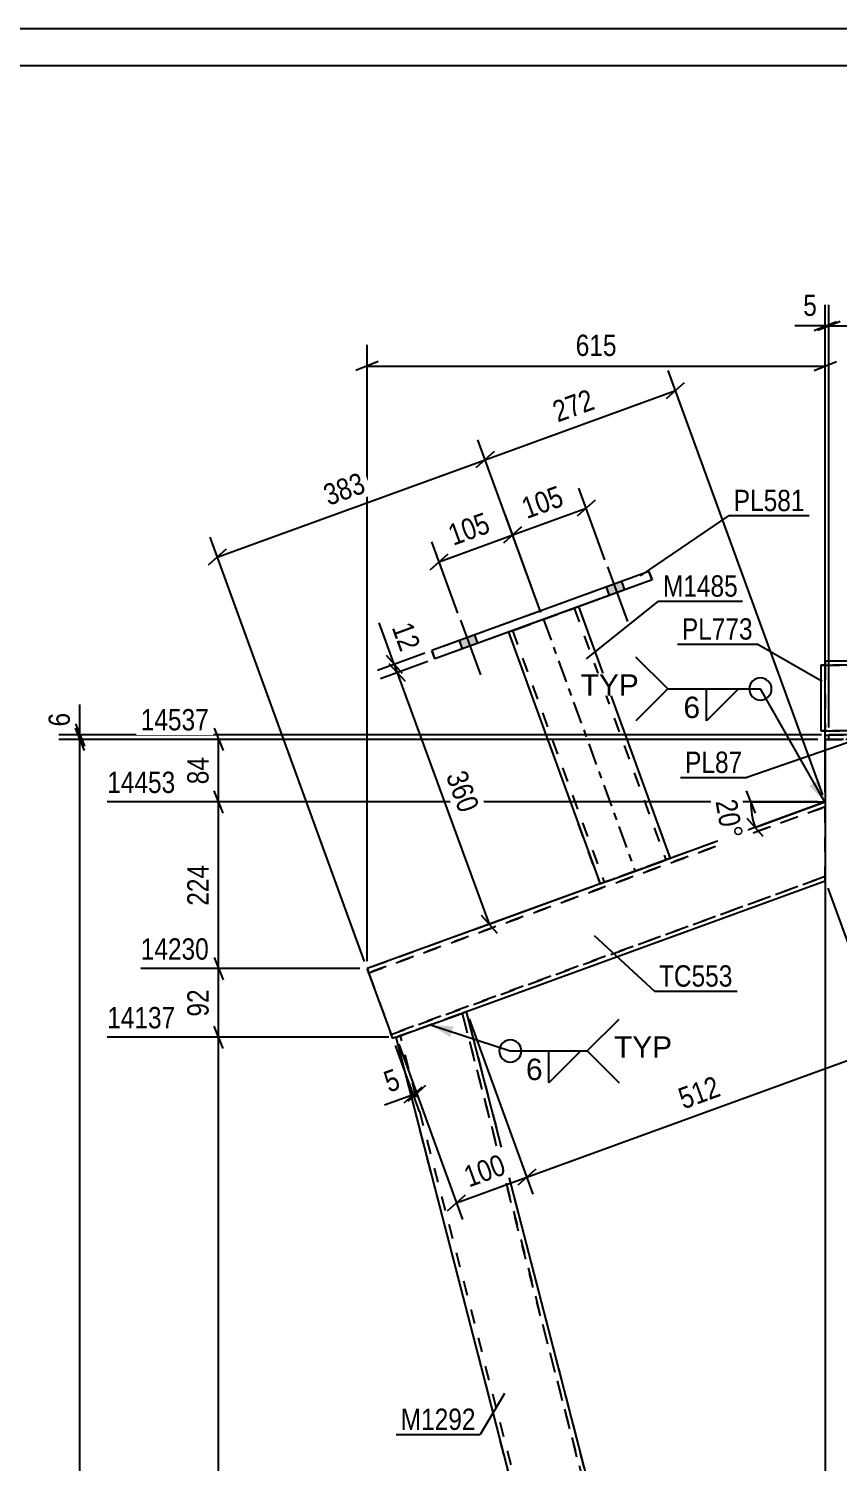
# Model space of a CAD drawing. Header units: millimetres. Extents: x 0 to 841, y 0 to 594.
# Drawn here: x 235.9 to 344.5, y 401.6 to 594 of the extents above; entities that cross this region are included whole.
import ezdxf

# ---------------------------------------------------------------- set-up
doc = ezdxf.new("R2010")
doc.units = ezdxf.units.MM
doc.linetypes.add('DXK_LINE_DOT2', pattern=[3.9198, 1.9599, -1.9599])
doc.linetypes.add('DXK_LINE_DOT3', pattern=[5.9187, 2.979, -0.9799, 0.9799, -0.9799])
doc.styles.add('Arial', font='ARIAL.TTF', dxfattribs={"height": 0.2})
doc.styles.add('Arial Narrow', font='ARIALN.TTF', dxfattribs={"height": 0.2})

# ---------------------------------------------------------------- blocks, each defined once
blk = doc.blocks.new('Unknown-681621213-15216')
at = {"color": 5, "linetype": 'Continuous'}
for p, q in [((841, 594), (0, 594)), ((836, 589), (5, 589))]:
    blk.add_line(p, q, dxfattribs=at)
blk = doc.blocks.new('Part-681621213-40570 - 31883')
at = {"color": 7, "linetype": 'DXK_LINE_DOT2'}
for p, q in [((308.73, 516.09), (301.16, 513.33)), ((308.73, 516.08), (301.16, 513.33)), ((308.51, 516.01), (301.16, 513.33)), ((301.37, 513.41), (308.51, 516.01)), ((308.51, 516.01), (308.95, 516.16)), ((308.91, 516.15), (308.51, 516.01)), ((308.73, 516.08), (308.91, 516.15)), ((308.91, 516.15), (308.73, 516.09)), ((309.31, 516.3), (308.91, 516.15)), ((308.91, 516.15), (309.03, 516.2)), ((309.03, 516.2), (308.91, 516.15)), ((308.95, 516.16), (309.31, 516.3)), ((309.03, 516.2), (309.08, 516.21)), ((309.08, 516.21), (309.03, 516.2)), ((309.08, 516.21), (309.08, 516.21)), ((309.08, 516.21), (321.37, 482.43)), ((309.08, 516.21), (321.37, 482.43)), ((309.31, 516.3), (309.56, 516.39)), ((309.56, 516.39), (309.31, 516.3)), ((309.56, 516.39), (309.64, 516.42)), ((309.64, 516.42), (309.56, 516.39)), ((309.64, 516.42), (309.64, 516.42)), ((309.64, 516.42), (309.64, 516.42)), ((309.64, 516.42), (321.94, 482.63)), ((300.33, 513.03), (300.24, 513)), ((300.24, 513), (300.33, 513.03)), ((300.24, 513), (300.24, 513)), ((300.24, 513), (312.54, 479.21)), ((300.24, 513), (300.25, 513)), ((300.57, 513.12), (300.33, 513.03)), ((300.33, 513.03), (300.57, 513.12)), ((300.57, 513.12), (300.94, 513.25)), ((300.85, 513.22), (300.57, 513.12)), ((300.81, 513.2), (300.85, 513.22)), ((300.85, 513.22), (300.81, 513.2)), ((300.81, 513.2), (300.81, 513.2)), ((300.81, 513.2), (313.1, 479.42)), ((300.81, 513.2), (313.1, 479.42)), ((301.16, 513.33), (300.85, 513.22)), ((300.85, 513.22), (300.97, 513.26)), ((300.97, 513.26), (300.85, 513.22)), ((300.94, 513.25), (301.37, 513.41)), ((300.97, 513.26), (301.16, 513.33)), ((301.16, 513.33), (300.97, 513.26)), ((321.03, 482.3), (313.45, 479.55)), ((321.03, 482.3), (313.45, 479.55)), ((313.67, 479.62), (320.81, 482.22)), ((320.81, 482.22), (321.24, 482.38)), ((321.03, 482.3), (321.24, 482.38)), ((321.21, 482.37), (321.03, 482.3)), ((321.33, 482.41), (321.21, 482.37)), ((321.24, 482.38), (321.61, 482.51)), ((321.24, 482.38), (321.33, 482.41)), ((321.33, 482.41), (321.37, 482.43)), ((321.37, 482.43), (321.33, 482.41)), ((321.37, 482.43), (321.37, 482.43)), ((321.61, 482.51), (321.85, 482.6)), ((321.85, 482.6), (321.94, 482.63)), ((321.94, 482.63), (321.94, 482.63)), ((312.54, 479.21), (312.63, 479.24)), ((312.54, 479.21), (312.54, 479.21)), ((312.63, 479.24), (312.87, 479.33)), ((312.87, 479.33), (313.24, 479.47)), ((313.1, 479.42), (313.15, 479.44)), ((313.15, 479.43), (313.1, 479.42)), ((313.1, 479.42), (313.1, 479.42)), ((313.27, 479.48), (313.15, 479.43)), ((313.15, 479.44), (313.24, 479.47)), ((313.24, 479.47), (313.67, 479.62)), ((313.24, 479.47), (313.27, 479.48)), ((313.27, 479.48), (313.45, 479.55)), ((313.45, 479.55), (313.27, 479.48))]:
    blk.add_line(p, q, dxfattribs=at)
at = {"color": 2, "linetype": 'Continuous'}
for p, q in [((309.64, 516.42), (321.94, 482.63)), ((300.25, 513), (312.54, 479.21)), ((313.67, 479.63), (320.81, 482.22)), ((321.24, 482.38), (320.81, 482.22)), ((321.61, 482.51), (321.24, 482.38)), ((321.85, 482.6), (321.61, 482.51)), ((321.94, 482.63), (321.85, 482.6)), ((312.63, 479.25), (312.54, 479.21)), ((312.87, 479.34), (312.63, 479.25)), ((313.24, 479.47), (312.87, 479.34)), ((313.67, 479.63), (313.24, 479.47))]:
    blk.add_line(p, q, dxfattribs=at)
at = {"color": 7, "linetype": 'DXK_LINE_DOT3'}
blk.add_line((304.94, 514.71), (317.24, 480.92), dxfattribs=at)
blk = doc.blocks.new('Bolt-681621213-40576 - 31883')
at = {"linetype": 'Continuous'}
for points in [[(315.43, 519.8), (313.37, 519.04), (313.78, 517.92), (315.84, 518.67)], [(295.7, 512.61), (293.63, 511.86), (294.04, 510.73), (296.11, 511.49)]]:
    blk.add_hatch(color=1, dxfattribs=at).paths.add_polyline_path(points)
at = {"color": 1, "linetype": 'Continuous'}
for p, q in [((313.55, 521.77), (316.21, 514.44)), ((315.43, 519.8), (315.84, 518.67)), ((313.37, 519.04), (313.78, 517.92)), ((293.81, 514.59), (296.48, 507.26)), ((295.7, 512.61), (296.11, 511.49)), ((293.63, 511.86), (294.04, 510.73))]:
    blk.add_line(p, q, dxfattribs=at)
blk = doc.blocks.new('Part-681621213-31914 - 31883')
at = {"color": 2, "linetype": 'Continuous'}
for p, q in [((392.25, 499.21), (343.25, 499.21)), ((343.25, 498.61), (343.25, 499.21)), ((343.25, 498.61), (344.93, 498.61)), ((392.25, 498.61), (390.58, 498.61)), ((392.25, 498.61), (392.25, 499.21))]:
    blk.add_line(p, q, dxfattribs=at)
at = {"color": 7, "linetype": 'DXK_LINE_DOT2'}
for p, q in [((343.25, 499.2), (392.25, 499.2)), ((343.25, 498.6), (343.25, 498.61)), ((343.25, 498.6), (343.25, 498.61)), ((343.25, 498.61), (343.25, 498.61)), ((392.25, 498.6), (343.25, 498.6)), ((390.58, 498.61), (344.93, 498.61)), ((392.25, 498.61), (392.25, 498.6)), ((392.25, 498.6), (392.25, 498.61)), ((392.25, 498.61), (392.25, 498.61))]:
    blk.add_line(p, q, dxfattribs=at)
blk = doc.blocks.new('Part-681621213-40571 - 31883')
at = {"color": 2, "linetype": 'Continuous'}
for p, q in [((319.1, 521.14), (289.97, 510.53)), ((319.51, 520.01), (290.38, 509.4)), ((319.51, 520), (309.64, 516.41)), ((319.1, 521.14), (319.51, 520.01)), ((319.51, 520), (319.51, 520.01)), ((319.51, 520.01), (319.51, 520)), ((300.25, 512.99), (290.38, 509.4)), ((289.97, 510.53), (290.38, 509.4)), ((290.38, 509.4), (289.97, 510.53)), ((290.38, 509.4), (290.38, 509.4))]:
    blk.add_line(p, q, dxfattribs=at)
at = {"color": 7, "linetype": 'DXK_LINE_DOT2'}
for p, q in [((319.1, 521.13), (289.97, 510.53)), ((319.1, 521.13), (319.1, 521.14)), ((319.51, 520.01), (319.1, 521.13)), ((309.64, 516.41), (300.25, 512.99)), ((289.97, 510.53), (289.97, 510.53))]:
    blk.add_line(p, q, dxfattribs=at)
blk = doc.blocks.new('Part-681621213-36413 - 31883')
at = {"color": 7, "linetype": 'DXK_LINE_DOT2'}
for p, q in [((342.76, 490.21), (281.29, 467.84)), ((281.5, 467.28), (342.76, 489.57)), ((342.76, 489.57), (281.5, 467.28)), ((342.76, 479.57), (342.76, 490.21)), ((321.94, 482.63), (312.54, 479.21)), ((284.5, 459.01), (342.76, 480.21)), ((342.76, 480.21), (284.5, 459.01)), ((281.29, 467.84), (281.29, 467.84)), ((281.29, 467.84), (281.32, 467.75)), ((281.32, 467.75), (281.41, 467.51)), ((281.41, 467.51), (281.54, 467.14)), ((281.5, 467.28), (281.5, 467.28)), ((281.51, 467.23), (281.5, 467.28)), ((281.5, 467.28), (281.51, 467.23)), ((281.56, 467.11), (281.51, 467.23)), ((281.51, 467.23), (281.56, 467.11)), ((281.54, 467.14), (284.49, 459.05)), ((281.56, 467.11), (284.38, 459.35)), ((281.56, 467.11), (284.49, 459.05)), ((294.63, 462.05), (285.19, 458.62)), ((294.63, 462.05), (285.19, 458.62)), ((284.44, 459.17), (284.38, 459.35)), ((284.46, 459.14), (284.44, 459.17)), ((284.49, 459.05), (284.46, 459.14)), ((284.49, 459.05), (284.5, 459.01)), ((284.5, 459.01), (284.49, 459.05)), ((284.49, 459.05), (284.59, 458.77)), ((284.5, 459.01), (284.5, 459.01)), ((284.59, 458.77), (284.68, 458.53)), ((284.68, 458.53), (284.71, 458.44)), ((284.71, 458.44), (284.71, 458.44))]:
    blk.add_line(p, q, dxfattribs=at)
at = {"color": 2, "linetype": 'Continuous'}
for p, q in [((342.76, 490.21), (321.94, 482.63)), ((312.54, 479.21), (281.29, 467.84)), ((342.76, 479.57), (294.63, 462.05)), ((342.76, 479.57), (294.63, 462.05)), ((281.32, 467.76), (281.29, 467.84)), ((281.41, 467.51), (281.32, 467.76)), ((281.54, 467.14), (281.41, 467.51)), ((281.54, 467.14), (284.46, 459.14)), ((284.59, 458.77), (284.46, 459.14)), ((284.68, 458.53), (284.59, 458.77)), ((284.71, 458.44), (284.68, 458.53)), ((285.19, 458.62), (284.71, 458.44)), ((285.19, 458.62), (284.71, 458.44))]:
    blk.add_line(p, q, dxfattribs=at)
blk = doc.blocks.new('Part-681621213-31938 - 31883')
at = {"color": 2, "linetype": 'Continuous'}
for p, q in [((342.75, 498.61), (342.75, 104.78)), ((342.75, 498.61), (343.06, 498.61)), ((343.06, 498.61), (343.25, 498.61))]:
    blk.add_line(p, q, dxfattribs=at)
at = {"color": 7, "linetype": 'DXK_LINE_DOT2'}
for p, q in [((343.06, 498.6), (342.75, 498.6)), ((343.93, 498.6), (343.06, 498.6)), ((343.25, 498.61), (343.93, 498.61)), ((343.93, 498.61), (344.93, 498.61)), ((345.22, 498.6), (343.93, 498.6))]:
    blk.add_line(p, q, dxfattribs=at)
blk = doc.blocks.new('Part-681621213-36414 - 31883')
at = {"color": 7, "linetype": 'DXK_LINE_DOT2'}
for p, q in [((294.3, 461.93), (293.9, 461.79)), ((294.02, 461.83), (294.06, 461.85)), ((294.06, 461.85), (294.02, 461.83)), ((294.06, 461.85), (342.76, 273.21)), ((342.76, 273.21), (294.06, 461.85)), ((294.06, 461.85), (294.06, 461.85)), ((294.54, 462.02), (294.3, 461.93)), ((294.63, 462.05), (294.54, 462.02)), ((342.76, 275.61), (294.63, 462.05)), ((294.63, 462.05), (294.63, 462.05)), ((293.71, 461.72), (286.1, 458.95)), ((293.71, 461.72), (286.1, 458.95)), ((293.5, 461.64), (286.1, 458.95)), ((293.9, 461.79), (293.5, 461.64)), ((293.71, 461.72), (293.9, 461.79)), ((293.9, 461.79), (293.71, 461.72)), ((293.9, 461.79), (294.02, 461.83)), ((294.02, 461.83), (293.9, 461.79)), ((285.27, 458.65), (285.19, 458.62)), ((342.75, 235.61), (285.19, 458.62)), ((285.19, 458.62), (285.19, 458.62)), ((285.52, 458.74), (285.27, 458.65)), ((285.8, 458.84), (285.52, 458.74)), ((285.8, 458.84), (285.75, 458.82)), ((285.75, 458.82), (285.8, 458.84)), ((342.75, 238.01), (285.75, 458.82)), ((342.75, 238.01), (285.75, 458.82)), ((285.75, 458.82), (285.75, 458.82)), ((286.1, 458.95), (285.8, 458.84)), ((285.89, 458.87), (285.8, 458.84)), ((285.8, 458.84), (285.89, 458.87)), ((286.1, 458.95), (285.89, 458.87)), ((285.89, 458.87), (285.92, 458.88)), ((285.92, 458.88), (286.1, 458.95))]:
    blk.add_line(p, q, dxfattribs=at)
at = {"color": 2, "linetype": 'Continuous'}
for p, q in [((293.93, 461.8), (294.3, 461.93)), ((294.3, 461.93), (294.54, 462.02)), ((294.54, 462.02), (294.63, 462.05)), ((342.75, 275.62), (294.63, 462.05)), ((286.32, 459.03), (293.5, 461.64)), ((293.5, 461.64), (293.93, 461.8)), ((285.19, 458.62), (285.27, 458.65)), ((342.75, 235.61), (285.19, 458.62)), ((285.27, 458.65), (285.52, 458.74)), ((285.52, 458.74), (285.89, 458.87)), ((285.89, 458.87), (286.32, 459.03))]:
    blk.add_line(p, q, dxfattribs=at)
blk = doc.blocks.new('Part-681621213-40573 - 31883')
at = {"color": 2, "linetype": 'Continuous'}
for p, q in [((342.75, 509.17), (356.42, 509.17)), ((342.75, 509.17), (342.75, 507.97)), ((369.9, 509.17), (366.42, 509.17)), ((392.75, 509.17), (379.89, 509.17)), ((392.75, 509.17), (392.75, 509.08)), ((392.75, 509.08), (392.75, 499.17)), ((342.75, 499.26), (342.75, 507.97)), ((342.75, 499.26), (342.75, 499.17)), ((342.75, 499.17), (343.25, 499.17)), ((342.75, 499.17), (343.25, 499.17)), ((392.75, 499.17), (392.25, 499.17)), ((392.75, 499.17), (392.25, 499.17))]:
    blk.add_line(p, q, dxfattribs=at)
at = {"color": 7, "linetype": 'DXK_LINE_DOT2'}
for p, q in [((342.75, 509.17), (392.75, 509.17)), ((342.75, 509.17), (342.75, 509.17)), ((342.75, 508.57), (392.75, 508.57)), ((392.75, 508.57), (342.75, 508.57)), ((342.75, 508.57), (342.75, 508.57)), ((342.75, 508.57), (342.75, 508.52)), ((342.75, 508.52), (342.75, 508.2)), ((356.42, 509.17), (366.42, 509.17)), ((369.99, 509.17), (369.9, 509.17)), ((379.89, 509.17), (369.99, 509.17)), ((392.75, 509.17), (392.75, 509.17)), ((392.75, 508.57), (392.75, 508.57)), ((392.75, 508.52), (392.75, 508.57)), ((342.75, 500.37), (342.75, 500.37)), ((342.75, 500.37), (342.75, 500.37)), ((342.75, 500.37), (342.75, 500.37)), ((392.75, 500.37), (392.75, 500.37)), ((392.75, 500.37), (392.75, 500.37)), ((392.75, 500.37), (392.75, 500.37)), ((342.75, 499.77), (392.75, 499.77)), ((392.75, 499.77), (342.75, 499.77)), ((342.75, 499.77), (342.75, 499.77)), ((342.75, 499.17), (342.75, 499.17)), ((342.75, 499.17), (342.75, 499.17)), ((392.25, 499.17), (343.25, 499.17)), ((392.25, 499.17), (343.25, 499.17)), ((392.75, 499.77), (392.75, 499.77)), ((392.75, 499.17), (392.75, 499.17)), ((392.75, 499.17), (392.75, 499.17))]:
    blk.add_line(p, q, dxfattribs=at)
blk = doc.blocks.new('Part-681621213-40575 - 31883')
at = {"color": 2, "linetype": 'Continuous'}
for p, q in [((342.75, 508.57), (342.15, 508.57)), ((342.15, 508.57), (342.15, 499.77)), ((342.15, 499.77), (342.75, 499.77)), ((342.75, 499.77), (342.15, 499.77))]:
    blk.add_line(p, q, dxfattribs=at)
at = {"color": 7, "linetype": 'DXK_LINE_DOT2'}
for p, q in [((342.15, 508.57), (342.75, 508.57)), ((342.75, 508.57), (342.75, 499.77)), ((342.15, 499.77), (342.15, 499.77)), ((342.15, 499.77), (342.15, 499.77)), ((342.75, 499.77), (342.75, 499.77))]:
    blk.add_line(p, q, dxfattribs=at)
blk = doc.blocks.new('Bolt-681621213-40577 - 31883')
at = {"linetype": 'Continuous'}
for points in [[(315.43, 519.8), (313.37, 519.05), (313.78, 517.92), (315.84, 518.67)], [(295.7, 512.62), (293.63, 511.87), (294.04, 510.74), (296.11, 511.49)]]:
    blk.add_hatch(color=1, dxfattribs=at).paths.add_polyline_path(points)
at = {"color": 1, "linetype": 'Continuous'}
for p, q in [((313.55, 521.77), (316.21, 514.44)), ((315.43, 519.8), (315.84, 518.67)), ((313.37, 519.05), (313.78, 517.92)), ((293.81, 514.59), (296.48, 507.26)), ((295.7, 512.62), (296.11, 511.49)), ((293.63, 511.87), (294.04, 510.74))]:
    blk.add_line(p, q, dxfattribs=at)
blk = doc.blocks.new('StraightDimension-681621213-39677 - 31883')
at = {"color": 7, "linetype": 'Continuous'}
for p, q in [((294.97, 461.11), (303.54, 437.58)), ((285.53, 457.68), (294.1, 434.15)), ((303.92, 440.92), (301.51, 438.76)), ((293.27, 436.4), (302.71, 439.84)), ((292.07, 435.33), (294.48, 437.48))]:
    blk.add_line(p, q, dxfattribs=at)
at = {"color": 0}
blk.add_wipeout([(300.88, 439.97), (299.44, 443.92), (293.16, 441.63), (294.6, 437.68)], dxfattribs=at)
at = {"color": 3, "style": 'Arial Narrow'}
blk.add_text('100', height=2.863, rotation=20.002, dxfattribs=at).set_placement((294.96, 438.45))
blk = doc.blocks.new('StraightDimension-681621213-39619 - 31883')
at = {"color": 7, "linetype": 'Continuous'}
for p, q in [((281.29, 468.84), (281.29, 551.57)), ((342.75, 491.5), (342.75, 551.57)), ((282.79, 549.32), (279.79, 548.12)), ((281.29, 548.72), (342.75, 548.72)), ((341.25, 548.12), (344.25, 549.32))]:
    blk.add_line(p, q, dxfattribs=at)
at = {"color": 0}
blk.add_wipeout([(315.36, 549.47), (315.36, 553.67), (308.68, 553.67), (308.68, 549.47)], dxfattribs=at)
at = {"color": 3, "style": 'Arial Narrow'}
blk.add_text('615', height=2.863, dxfattribs=at).set_placement((309.28, 550.07))
blk = doc.blocks.new('StraightDimension-681621213-39568 - 31883')
at = {"color": 7, "linetype": 'Continuous'}
for p, q in [((261.97, 488.71), (260.77, 491.71)), ((341.76, 490.21), (246.42, 490.21)), ((261.37, 467.84), (261.37, 490.21)), ((280.29, 467.84), (250.92, 467.84)), ((260.77, 469.34), (261.97, 466.34))]:
    blk.add_line(p, q, dxfattribs=at)
at = {"color": 0, "linetype": 'Continuous'}
blk.add_wipeout([(256.17, 490.81), (256.17, 495.01), (245.82, 495.01), (245.82, 490.81)], dxfattribs=at)
at = {"color": 0}
blk.add_wipeout([(260.62, 482.37), (256.42, 482.37), (256.42, 475.68), (260.62, 475.68)], dxfattribs=at)
at = {"color": 3, "linetype": 'Continuous', "style": 'Arial Narrow'}
blk.add_text('14453', height=2.863, dxfattribs=at).set_placement((246.42, 491.41))
at = {"color": 3, "style": 'Arial Narrow'}
blk.add_text('224', height=2.863, rotation=90.0002, dxfattribs=at).set_placement((260.02, 476.28))
blk = doc.blocks.new('StraightDimension-681621213-32478 - 31883')
at = {"color": 7, "linetype": 'Continuous'}
for p, q in [((343.25, 500.21), (343.25, 556.95)), ((392.25, 500.21), (392.25, 556.95)), ((344.75, 554.7), (341.75, 553.5)), ((390.75, 553.5), (393.75, 554.7)), ((343.25, 554.1), (392.25, 554.1))]:
    blk.add_line(p, q, dxfattribs=at)
at = {"color": 0}
blk.add_wipeout([(371.1, 554.85), (371.1, 559.05), (364.41, 559.05), (364.41, 554.85)], dxfattribs=at)
at = {"color": 3, "style": 'Arial Narrow'}
blk.add_text('490', height=2.863, dxfattribs=at).set_placement((365.01, 555.45))
blk = doc.blocks.new('StraightDimension-681621213-32479 - 31883')
at = {"color": 7, "linetype": 'Continuous'}
for p, q in [((342.75, 499.61), (342.75, 556.95)), ((343.25, 500.21), (343.25, 556.95)), ((341.25, 553.5), (344.25, 554.7)), ((344.75, 554.7), (341.75, 553.5)), ((342.75, 554.1), (343.25, 554.1))]:
    blk.add_line(p, q, dxfattribs=at)
at = {"color": 0}
blk.add_wipeout([(342.23, 554.85), (342.23, 559.05), (339.2, 559.05), (339.2, 554.85)], dxfattribs=at)
at = {"color": 7, "linetype": 'Continuous'}
blk.add_line((342.75, 554.1), (338.68, 554.1), dxfattribs=at)
blk.add_line((342.75, 554.1), (338.68, 554.1), dxfattribs=at)
at = {"color": 3, "style": 'Arial Narrow'}
blk.add_text('5', height=2.86, dxfattribs=at).set_placement((339.8, 555.45))
blk = doc.blocks.new('StraightDimension-681621213-32537 - 31883')
at = {"color": 7, "linetype": 'Continuous'}
for p, q in [((242.16, 500.71), (243.36, 497.71)), ((342.25, 499.21), (239.91, 499.21)), ((341.75, 498.61), (239.91, 498.61)), ((243.36, 497.11), (242.16, 500.11)), ((242.76, 498.61), (242.76, 499.21))]:
    blk.add_line(p, q, dxfattribs=at)
at = {"color": 0}
blk.add_wipeout([(242.01, 502.76), (237.81, 502.76), (237.81, 499.74), (242.01, 499.74)], dxfattribs=at)
at = {"color": 7, "linetype": 'Continuous'}
blk.add_line((242.76, 499.21), (242.76, 503.29), dxfattribs=at)
blk.add_line((242.76, 499.21), (242.76, 503.29), dxfattribs=at)
at = {"color": 3, "style": 'Arial Narrow'}
blk.add_text('6', height=2.86, rotation=90.0002, dxfattribs=at).set_placement((241.41, 500.34))
blk = doc.blocks.new('StraightDimension-681621213-32538 - 31883')
at = {"color": 7, "linetype": 'Continuous'}
for p, q in [((341.75, 498.61), (239.91, 498.61)), ((243.36, 497.11), (242.16, 500.11)), ((242.76, 68.78), (242.76, 498.61))]:
    blk.add_line(p, q, dxfattribs=at)
blk = doc.blocks.new('StraightDimension-681621213-39567 - 31883')
at = {"color": 7, "linetype": 'Continuous'}
for p, q in [((341.75, 498.61), (250.92, 498.61)), ((260.77, 500.11), (261.97, 497.11)), ((261.37, 490.21), (261.37, 498.61)), ((261.97, 488.71), (260.77, 491.71)), ((341.76, 490.21), (246.42, 490.21))]:
    blk.add_line(p, q, dxfattribs=at)
at = {"color": 0, "linetype": 'Continuous'}
blk.add_wipeout([(260.67, 499.21), (260.67, 503.41), (250.32, 503.41), (250.32, 499.21)], dxfattribs=at)
at = {"color": 0}
blk.add_wipeout([(260.62, 496.84), (256.42, 496.84), (256.42, 491.98), (260.62, 491.98)], dxfattribs=at)
at = {"color": 3, "linetype": 'Continuous', "style": 'Arial Narrow'}
blk.add_text('14537', height=2.863, dxfattribs=at).set_placement((250.92, 499.81))
at = {"color": 3, "style": 'Arial Narrow'}
blk.add_text('84', height=2.863, rotation=90.0002, dxfattribs=at).set_placement((260.02, 492.58))
blk = doc.blocks.new('StraightDimension-681621213-39569 - 31883')
at = {"color": 7, "linetype": 'Continuous'}
for p, q in [((280.29, 467.84), (250.92, 467.84)), ((260.77, 469.34), (261.97, 466.34)), ((261.37, 458.62), (261.37, 467.84)), ((261.97, 457.12), (260.77, 460.12)), ((284.19, 458.62), (246.42, 458.62))]:
    blk.add_line(p, q, dxfattribs=at)
at = {"color": 0, "linetype": 'Continuous'}
blk.add_wipeout([(260.67, 468.44), (260.67, 472.64), (250.32, 472.64), (250.32, 468.44)], dxfattribs=at)
at = {"color": 0}
blk.add_wipeout([(260.62, 465.66), (256.42, 465.66), (256.42, 460.8), (260.62, 460.8)], dxfattribs=at)
at = {"color": 3, "linetype": 'Continuous', "style": 'Arial Narrow'}
blk.add_text('14230', height=2.863, dxfattribs=at).set_placement((250.92, 469.04))
at = {"color": 3, "style": 'Arial Narrow'}
blk.add_text('92', height=2.863, rotation=90.0002, dxfattribs=at).set_placement((260.02, 461.4))
blk = doc.blocks.new('StraightDimension-681621213-39570 - 31883')
at = {"color": 7, "linetype": 'Continuous'}
for p, q in [((261.97, 457.12), (260.77, 460.12)), ((284.19, 458.62), (246.42, 458.62)), ((261.37, 235.61), (261.37, 458.62))]:
    blk.add_line(p, q, dxfattribs=at)
at = {"color": 0, "linetype": 'Continuous'}
blk.add_wipeout([(256.17, 459.22), (256.17, 463.42), (245.82, 463.42), (245.82, 459.22)], dxfattribs=at)
at = {"color": 3, "linetype": 'Continuous', "style": 'Arial Narrow'}
blk.add_text('14137', height=2.863, dxfattribs=at).set_placement((246.42, 459.82))
blk = doc.blocks.new('AngleDimension-681621213-39636 - 31883')
at = {"color": 7, "linetype": 'Continuous'}
for p, q in [((332.16, 491.71), (333.36, 488.71)), ((332.76, 490.21), (342.76, 490.21)), ((333.36, 486.79), (342.76, 490.21)), ((341.82, 489.87), (333.36, 486.79)), ((334.44, 485.59), (332.28, 488))]:
    blk.add_line(p, q, dxfattribs=at)
blk.add_arc((342.76, 490.21), 10, 180, 200, dxfattribs=at)
at = {"color": 0}
blk.add_wipeout([(328.45, 484.41), (332.58, 485.14), (331.46, 491.5), (327.32, 490.77)], dxfattribs=at)
at = {"color": 3, "style": 'Arial Narrow'}
blk.add_text('20°', height=2.863, rotation=-80.0021, dxfattribs=at).set_placement((328.02, 490.28))
blk = doc.blocks.new('StraightDimension-681621213-39676 - 31883')
at = {"color": 7, "linetype": 'Continuous'}
for p, q in [((343.1, 478.63), (351.66, 455.1)), ((294.97, 461.11), (303.54, 437.58)), ((349.64, 456.28), (352.05, 458.43)), ((302.71, 439.84), (350.84, 457.36)), ((303.92, 440.92), (301.51, 438.76))]:
    blk.add_line(p, q, dxfattribs=at)
at = {"color": 0}
blk.add_wipeout([(329.66, 450.45), (328.23, 454.39), (321.94, 452.11), (323.38, 448.16)], dxfattribs=at)
at = {"color": 3, "style": 'Arial Narrow'}
blk.add_text('512', height=2.863, rotation=20.002, dxfattribs=at).set_placement((323.74, 448.93))
blk = doc.blocks.new('StraightDimension-681621213-43098 - 31883')
at = {"color": 7, "linetype": 'Continuous'}
for p, q in [((321.45, 544.36), (323.86, 546.52)), ((342.41, 491.15), (321.68, 548.12)), ((297.14, 536.15), (322.65, 545.44)), ((304.6, 515.65), (296.16, 538.83)), ((298.34, 537.23), (295.93, 535.08))]:
    blk.add_line(p, q, dxfattribs=at)
at = {"color": 0}
blk.add_wipeout([(312.78, 542.65), (311.34, 546.59), (305.06, 544.31), (306.5, 540.36)], dxfattribs=at)
at = {"color": 3, "style": 'Arial Narrow'}
blk.add_text('272', height=2.863, rotation=20.002, dxfattribs=at).set_placement((306.86, 541.13))
blk = doc.blocks.new('StraightDimension-681621213-43099 - 31883')
at = {"color": 7, "linetype": 'Continuous'}
for p, q in [((304.6, 515.65), (296.16, 538.83)), ((295.93, 535.08), (298.34, 537.23)), ((261.19, 523.07), (297.14, 536.15)), ((280.95, 468.78), (260.21, 525.75)), ((262.39, 524.15), (259.98, 521.99))]:
    blk.add_line(p, q, dxfattribs=at)
at = {"color": 0}
blk.add_wipeout([(282.05, 531.46), (280.61, 535.41), (274.33, 533.12), (275.77, 529.17)], dxfattribs=at)
at = {"color": 3, "style": 'Arial Narrow'}
blk.add_text('383', height=2.863, rotation=20.002, dxfattribs=at).set_placement((276.12, 529.94))
blk = doc.blocks.new('StraightDimension-681621213-45741 - 31883')
at = {"color": 7, "linetype": 'Continuous'}
for p, q in [((285.05, 457.5), (288.27, 448.65)), ((285.53, 457.68), (288.75, 448.83)), ((286.25, 449.83), (288.66, 451.98)), ((289.13, 452.16), (286.73, 450)), ((287.45, 450.91), (287.93, 451.08))]:
    blk.add_line(p, q, dxfattribs=at)
at = {"color": 0}
blk.add_wipeout([(286.7, 451.43), (285.27, 455.38), (282.42, 454.34), (283.86, 450.4)], dxfattribs=at)
at = {"color": 7, "linetype": 'Continuous'}
blk.add_line((287.45, 450.91), (283.62, 449.51), dxfattribs=at)
blk.add_line((287.45, 450.91), (283.62, 449.51), dxfattribs=at)
at = {"color": 3, "style": 'Arial Narrow'}
blk.add_text('5', height=2.86, rotation=20.002, dxfattribs=at).set_placement((284.22, 451.17))
blk = doc.blocks.new('StraightDimension-681621213-45837 - 31883')
at = {"color": 7, "linetype": 'Continuous'}
for p, q in [((289.44, 509.06), (283.08, 506.74)), ((286.42, 506.36), (284.26, 508.76)), ((285.34, 507.56), (297.66, 473.79)), ((311.6, 478.87), (295.41, 472.96)), ((296.58, 474.99), (298.74, 472.58))]:
    blk.add_line(p, q, dxfattribs=at)
at = {"color": 0}
blk.add_wipeout([(293.35, 487.79), (297.3, 489.23), (295, 495.51), (291.06, 494.07)], dxfattribs=at)
at = {"color": 3, "style": 'Arial Narrow'}
blk.add_text('360', height=2.863, rotation=-69.9524, dxfattribs=at).set_placement((291.83, 493.71))
blk = doc.blocks.new('StraightDimension-681621213-45838 - 31883')
at = {"color": 7, "linetype": 'Continuous'}
for p, q in [((289.03, 510.19), (282.67, 507.87)), ((289.44, 509.06), (283.08, 506.74)), ((283.85, 509.89), (286, 507.49)), ((286.42, 506.36), (284.26, 508.76)), ((284.93, 508.69), (285.34, 507.56))]:
    blk.add_line(p, q, dxfattribs=at)
at = {"color": 0}
blk.add_wipeout([(285.45, 509.44), (289.4, 510.88), (287.73, 515.44), (283.79, 514)], dxfattribs=at)
at = {"color": 7, "linetype": 'Continuous'}
blk.add_line((284.93, 508.69), (282.9, 514.24), dxfattribs=at)
blk.add_line((284.93, 508.69), (282.9, 514.24), dxfattribs=at)
at = {"color": 3, "style": 'Arial Narrow'}
blk.add_text('12', height=2.863, rotation=-69.9524, dxfattribs=at).set_placement((284.56, 513.64))
blk = doc.blocks.new('StraightDimension-681621213-45855 - 31883')
at = {"color": 7, "linetype": 'Continuous'}
for p, q in [((313.2, 522.71), (309.71, 532.31)), ((300.82, 526.04), (310.68, 529.63)), ((311.89, 530.71), (309.48, 528.56)), ((304.6, 515.65), (299.84, 528.72)), ((299.61, 524.97), (302.02, 527.12))]:
    blk.add_line(p, q, dxfattribs=at)
at = {"color": 0}
blk.add_wipeout([(308.64, 529.69), (307.2, 533.63), (300.92, 531.35), (302.35, 527.4)], dxfattribs=at)
at = {"color": 3, "style": 'Arial Narrow'}
blk.add_text('105', height=2.863, rotation=19.9905, dxfattribs=at).set_placement((302.71, 528.17))
blk = doc.blocks.new('StraightDimension-681621213-45856 - 31883')
at = {"color": 7, "linetype": 'Continuous'}
for p, q in [((304.6, 515.65), (299.84, 528.72)), ((290.95, 522.45), (300.82, 526.04)), ((302.02, 527.12), (299.61, 524.97)), ((289.75, 521.38), (292.16, 523.53)), ((293.47, 515.53), (289.98, 525.13))]:
    blk.add_line(p, q, dxfattribs=at)
at = {"color": 0}
blk.add_wipeout([(298.77, 526.1), (297.33, 530.04), (291.05, 527.76), (292.49, 523.81)], dxfattribs=at)
at = {"color": 3, "style": 'Arial Narrow'}
blk.add_text('105', height=2.863, rotation=19.9905, dxfattribs=at).set_placement((292.85, 524.58))
blk = doc.blocks.new('Mark-681621213-32315 - 31883')
at = {"color": 0}
blk.add_wipeout([(331.63, 494.1), (331.63, 497.1), (323.95, 497.1), (323.95, 494.1)], dxfattribs=at)
blk.add_wipeout([(331.63, 494.1), (331.63, 497.1), (323.95, 497.1), (323.95, 494.1)], dxfattribs=at)
at = {"color": 30, "linetype": 'Continuous'}
for p in [(348.03, 498.95), (323.35, 493.5)]:
    blk.add_line(p, (332.23, 493.5), dxfattribs=at)
at = {"color": 3, "style": 'Arial Narrow'}
blk.add_text('PL87', height=2.863, dxfattribs=at).set_placement((323.95, 494.1))
blk = doc.blocks.new('Mark-681621213-40595 - 31883')
at = {"color": 0}
blk.add_wipeout([(333.02, 512), (333.02, 515), (323.52, 515), (323.52, 512)], dxfattribs=at)
blk.add_wipeout([(333.02, 512), (333.02, 515), (323.52, 515), (323.52, 512)], dxfattribs=at)
at = {"color": 30, "linetype": 'Continuous'}
for p in [(322.92, 511.4), (342.33, 506.36)]:
    blk.add_line(p, (333.62, 511.4), dxfattribs=at)
at = {"color": 3, "style": 'Arial Narrow'}
blk.add_text('PL773', height=2.863, dxfattribs=at).set_placement((323.52, 512))
blk = doc.blocks.new('Mark-681621213-40598 - 31883')
at = {"color": 0}
blk.add_wipeout([(331.03, 517.76), (331.03, 520.76), (320.98, 520.76), (320.98, 517.76)], dxfattribs=at)
blk.add_wipeout([(331.03, 517.76), (331.03, 520.76), (320.98, 520.76), (320.98, 517.76)], dxfattribs=at)
at = {"color": 30, "linetype": 'Continuous'}
for p, q in [((310.72, 509.42), (320.38, 517.16)), ((320.38, 517.16), (331.63, 517.16))]:
    blk.add_line(p, q, dxfattribs=at)
at = {"color": 3, "style": 'Arial Narrow'}
blk.add_text('M1485', height=2.863, dxfattribs=at).set_placement((320.98, 517.76))
blk = doc.blocks.new('WeldMark-681621213-39927 - 31883')
at = {"linetype": 'Continuous'}
blk.add_hatch(color=30, dxfattribs=at).paths.add_polyline_path([(292.42, 458.65), (289.8, 460.29), (292.88, 460.07)])
at = {"color": 30, "linetype": 'Continuous'}
blk.add_line((289.8, 460.29), (300.5, 456.78), dxfattribs=at)
at = {"color": 3, "linetype": 'Continuous'}
for q in [(315.11, 461.07), (315.11, 452.49)]:
    blk.add_line((310.82, 456.78), q, dxfattribs=at)
blk.add_arc((300.5, 456.78), 1.5, 90, 270, dxfattribs=at)
at = {"color": 0}
blk.add_wipeout([(305.02, 452.68), (305.02, 456.08), (302.4, 456.08), (302.4, 452.68)], dxfattribs=at)
at = {"color": 30, "linetype": 'Continuous'}
blk.add_line((300.5, 456.78), (310.82, 456.78), dxfattribs=at)
at = {"color": 3, "linetype": 'Continuous'}
for p, q in [((305.68, 456.78), (309.97, 456.78)), ((309.97, 456.78), (305.68, 452.49)), ((305.68, 452.49), (305.68, 456.78))]:
    blk.add_line(p, q, dxfattribs=at)
blk.add_arc((300.5, 456.78), 1.5, 270, 90, dxfattribs=at)
at = {"color": 3, "style": 'Arial'}
blk.add_text('6', height=2.87, dxfattribs=at).set_placement((302.6, 452.88))
at = {"color": 0, "linetype": 'Continuous'}
blk.add_wipeout([(322.2, 455.88), (322.2, 458.88), (314.42, 458.88), (314.42, 455.88)], dxfattribs=at)
blk.add_wipeout([(322.2, 455.88), (322.2, 458.88), (314.42, 458.88), (314.42, 455.88)], dxfattribs=at)
at = {"color": 3, "linetype": 'Continuous', "style": 'Arial'}
blk.add_text('TYP', height=2.865, dxfattribs=at).set_placement((314.42, 455.88))
blk = doc.blocks.new('Mark-681621213-43116 - 31883')
at = {"color": 0}
blk.add_wipeout([(339.99, 529.24), (339.99, 532.24), (330.48, 532.24), (330.48, 529.24)], dxfattribs=at)
blk.add_wipeout([(339.99, 529.24), (339.99, 532.24), (330.48, 532.24), (330.48, 529.24)], dxfattribs=at)
at = {"color": 30, "linetype": 'Continuous'}
for p, q in [((317.98, 520.56), (329.88, 528.64)), ((329.88, 528.64), (340.59, 528.64))]:
    blk.add_line(p, q, dxfattribs=at)
at = {"color": 3, "style": 'Arial Narrow'}
blk.add_text('PL581', height=2.863, dxfattribs=at).set_placement((330.48, 529.24))
blk = doc.blocks.new('Mark-681621213-36444 - 31883')
at = {"color": 0}
blk.add_wipeout([(330.32, 465.42), (330.32, 468.42), (320.45, 468.42), (320.45, 465.42)], dxfattribs=at)
blk.add_wipeout([(330.32, 465.42), (330.32, 468.42), (320.45, 468.42), (320.45, 465.42)], dxfattribs=at)
at = {"color": 30, "linetype": 'Continuous'}
for p, q in [((311.76, 472.3), (319.85, 464.82)), ((319.85, 464.82), (330.92, 464.82))]:
    blk.add_line(p, q, dxfattribs=at)
at = {"color": 3, "style": 'Arial Narrow'}
blk.add_text('TC553', height=2.863, dxfattribs=at).set_placement((320.45, 465.42))
blk = doc.blocks.new('Mark-681621213-36447 - 31883')
at = {"color": 0}
blk.add_wipeout([(295.85, 405.92), (295.85, 408.92), (285.8, 408.92), (285.8, 405.92)], dxfattribs=at)
blk.add_wipeout([(295.85, 405.92), (295.85, 408.92), (285.8, 408.92), (285.8, 405.92)], dxfattribs=at)
at = {"color": 30, "linetype": 'Continuous'}
for p in [(299.73, 410.8), (285.2, 405.32)]:
    blk.add_line(p, (296.45, 405.32), dxfattribs=at)
at = {"color": 3, "style": 'Arial Narrow'}
blk.add_text('M1292', height=2.863, dxfattribs=at).set_placement((285.8, 405.92))
blk = doc.blocks.new('WeldMark-681621213-39807 - 31883')
at = {"linetype": 'Continuous'}
blk.add_hatch(color=30, dxfattribs=at).paths.add_polyline_path([(341.92, 493.13), (342.75, 490.15), (340.61, 492.39)])
at = {"color": 3, "linetype": 'Continuous'}
for q in [(317.34, 509.66), (317.34, 501.09)]:
    blk.add_line((321.63, 505.37), q, dxfattribs=at)
at = {"color": 30, "linetype": 'Continuous'}
blk.add_line((342.75, 490.15), (334.05, 505.37), dxfattribs=at)
at = {"color": 3, "linetype": 'Continuous'}
for start, end in [(90, 270), (270, 90)]:
    blk.add_arc((334.05, 505.37), 1.5, start, end, dxfattribs=at)
at = {"color": 0}
blk.add_wipeout([(326.15, 501.27), (326.15, 504.67), (323.53, 504.67), (323.53, 501.27)], dxfattribs=at)
at = {"color": 30, "linetype": 'Continuous'}
blk.add_line((321.63, 505.37), (334.05, 505.37), dxfattribs=at)
at = {"color": 3, "linetype": 'Continuous'}
for p, q in [((326.81, 505.37), (331.1, 505.37)), ((331.1, 505.37), (326.81, 501.09)), ((326.81, 501.09), (326.81, 505.37))]:
    blk.add_line(p, q, dxfattribs=at)
at = {"color": 3, "style": 'Arial'}
blk.add_text('6', height=2.87, dxfattribs=at).set_placement((323.73, 501.47))
at = {"color": 0, "linetype": 'Continuous'}
blk.add_wipeout([(317.73, 504.47), (317.73, 507.47), (309.95, 507.47), (309.95, 504.47)], dxfattribs=at)
blk.add_wipeout([(317.73, 504.47), (317.73, 507.47), (309.95, 507.47), (309.95, 504.47)], dxfattribs=at)
at = {"color": 3, "linetype": 'Continuous', "style": 'Arial'}
blk.add_text('TYP', height=2.865, dxfattribs=at).set_placement((309.95, 504.47))

msp = doc.modelspace()

# ---------------------------------------------------------------- block references
for name in ['Unknown-681621213-15216', 'Bolt-681621213-40576 - 31883', 'Bolt-681621213-40577 - 31883', 'Part-681621213-40571 - 31883', 'Part-681621213-40570 - 31883', 'Part-681621213-40575 - 31883', 'Part-681621213-40573 - 31883', 'Part-681621213-31938 - 31883', 'Part-681621213-31914 - 31883', 'Part-681621213-36413 - 31883', 'Part-681621213-36414 - 31883']:
    msp.add_blockref(name, (0, 0))

# ---------------------------------------------------------------- next in the draw order: block references
for name in ['StraightDimension-681621213-39619 - 31883', 'StraightDimension-681621213-39677 - 31883']:
    msp.add_blockref(name, (0, 0))

# ---------------------------------------------------------------- next in the draw order: block references
for name in ['StraightDimension-681621213-32478 - 31883', 'StraightDimension-681621213-39568 - 31883']:
    msp.add_blockref(name, (0, 0))

# ---------------------------------------------------------------- next in the draw order: block references
msp.add_blockref('StraightDimension-681621213-32479 - 31883', (0, 0))

# ---------------------------------------------------------------- next in the draw order: block references
msp.add_blockref('StraightDimension-681621213-32537 - 31883', (0, 0))

# ---------------------------------------------------------------- next in the draw order: block references
msp.add_blockref('StraightDimension-681621213-32538 - 31883', (0, 0))

# ---------------------------------------------------------------- next in the draw order: block references
for name in ['StraightDimension-681621213-39567 - 31883', 'StraightDimension-681621213-39569 - 31883']:
    msp.add_blockref(name, (0, 0))

# ---------------------------------------------------------------- next in the draw order: block references
for name in ['AngleDimension-681621213-39636 - 31883', 'StraightDimension-681621213-39570 - 31883']:
    msp.add_blockref(name, (0, 0))

# ---------------------------------------------------------------- next in the draw order: block references
for name in ['StraightDimension-681621213-43098 - 31883', 'StraightDimension-681621213-39676 - 31883', 'StraightDimension-681621213-45741 - 31883', 'Mark-681621213-36447 - 31883']:
    msp.add_blockref(name, (0, 0))

# ---------------------------------------------------------------- next in the draw order: block references
for name in ['StraightDimension-681621213-43099 - 31883', 'Mark-681621213-40595 - 31883', 'Mark-681621213-32315 - 31883', 'WeldMark-681621213-39927 - 31883']:
    msp.add_blockref(name, (0, 0))

# ---------------------------------------------------------------- next in the draw order: block references
for name in ['StraightDimension-681621213-45855 - 31883', 'StraightDimension-681621213-45837 - 31883']:
    msp.add_blockref(name, (0, 0))

# ---------------------------------------------------------------- next in the draw order: block references
for name in ['Mark-681621213-40598 - 31883', 'StraightDimension-681621213-45838 - 31883', 'Mark-681621213-36444 - 31883']:
    msp.add_blockref(name, (0, 0))

# ---------------------------------------------------------------- next in the draw order: block references
for name in ['Mark-681621213-43116 - 31883', 'StraightDimension-681621213-45856 - 31883', 'WeldMark-681621213-39807 - 31883']:
    msp.add_blockref(name, (0, 0))

doc.saveas('drawing.dxf')
